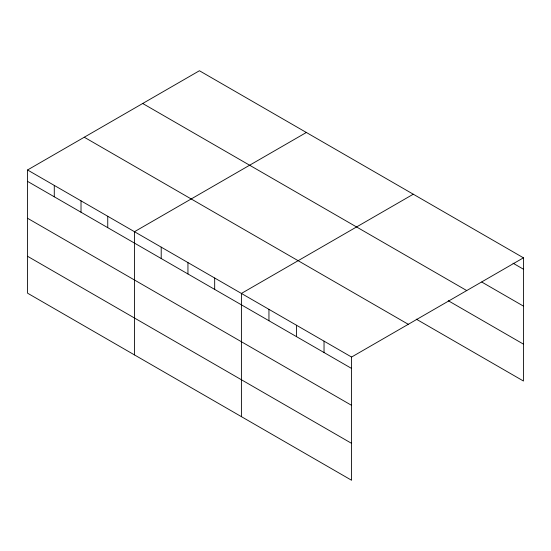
<?xml version="1.0" encoding="UTF-8"?>
<svg xmlns="http://www.w3.org/2000/svg" width="551" height="551" viewBox="0 0 551 551"><rect width="100%" height="100%" fill="white"/><g stroke="black" fill="none" stroke-linecap="round" stroke-linejoin="round"><path stroke-width="0.83" d="M27.55 169.977L351.579 357.048L351.579 480.258L27.55 293.18L27.55 169.977L199.421 70.742L523.45 257.82L523.45 381.023L416.26 319.139M306.349 132.481L134.478 231.709L134.478 354.913M413.278 194.214L241.407 293.442L241.407 416.652M351.579 357.048L523.45 257.82M513.029 263.199L523.45 269.212M481.767 282.043L523.45 306.108M142.702 103.492L466.731 290.563M448.266 300.722L523.45 344.127M84.269 137.227L408.298 324.305M27.55 181.369L351.579 368.44M27.55 218.265L351.579 405.343M27.55 256.284L351.579 443.355M324.036 341.152L324.036 352.544M296.493 325.248L296.493 336.64M268.95 309.345L268.95 320.737M214.676 278.014L214.676 289.406M187.946 262.579L187.946 273.971M161.209 247.144L161.209 258.536M107.748 216.274L107.748 227.666M81.018 200.84L81.018 212.238M54.28 185.411L54.28 196.803"/></g></svg>
